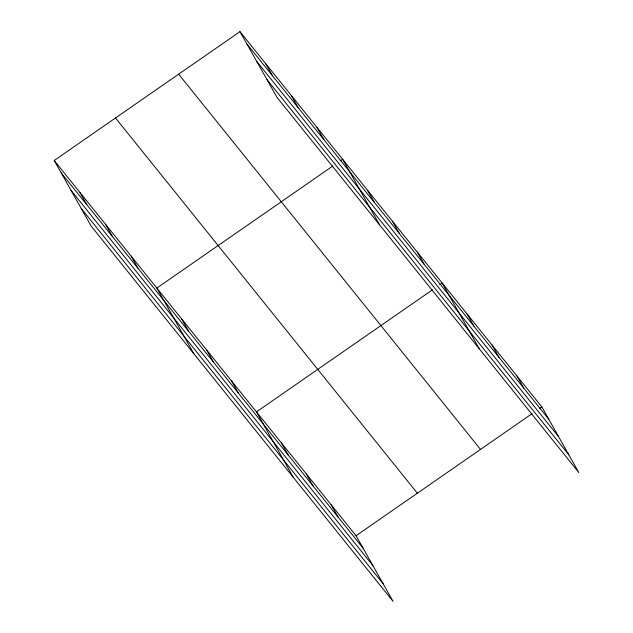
<?xml version="1.0" encoding="UTF-8"?>
<svg xmlns="http://www.w3.org/2000/svg" width="633" height="633" viewBox="0 0 633 633"><rect width="100%" height="100%" fill="white"/><g stroke="black" fill="none" stroke-linecap="round" stroke-linejoin="round"><path stroke-width="0.95" d="M54.209 160.489L356.062 535.732L393.038 601.35L91.184 226.108L54.209 160.489L239.962 31.65L541.816 406.892L578.791 472.511L276.938 97.268L239.962 31.65M332.911 165.949L156.842 288.07L193.817 353.689M340.174 160.909L342.595 159.231L379.563 224.85M432.521 289.779L256.452 411.901L293.427 477.519M439.785 284.739L442.206 283.062L479.173 348.68M356.062 535.732L532.139 413.61M539.395 408.57L541.816 406.892M246.878 43.93L548.732 419.173M256.8 61.528L558.654 436.77M267.015 79.663L568.869 454.905M178.664 74.164L480.518 449.414M115.507 117.975L417.361 493.218M61.132 172.769L362.986 548.012M71.046 190.367L372.9 565.609M81.269 208.502L383.115 583.745M516.916 375.939L523.831 388.211M492.007 344.977L498.931 357.257M467.107 314.023L474.022 326.296M417.297 252.108L424.221 264.38M392.397 221.146L399.312 233.427M367.496 190.193L374.412 202.465M316.935 127.336L323.851 139.616M291.275 95.441L298.198 107.721M265.623 63.545L272.538 75.825M331.162 504.778L338.077 517.05M306.261 473.816L313.177 486.097M281.353 442.863L288.276 455.135M231.551 380.947L238.467 393.22M206.651 349.986L213.566 362.266M181.742 319.032L188.666 331.304M131.181 256.175L138.105 268.455M105.529 224.28L112.445 236.56M79.869 192.385L86.784 204.665"/></g></svg>
